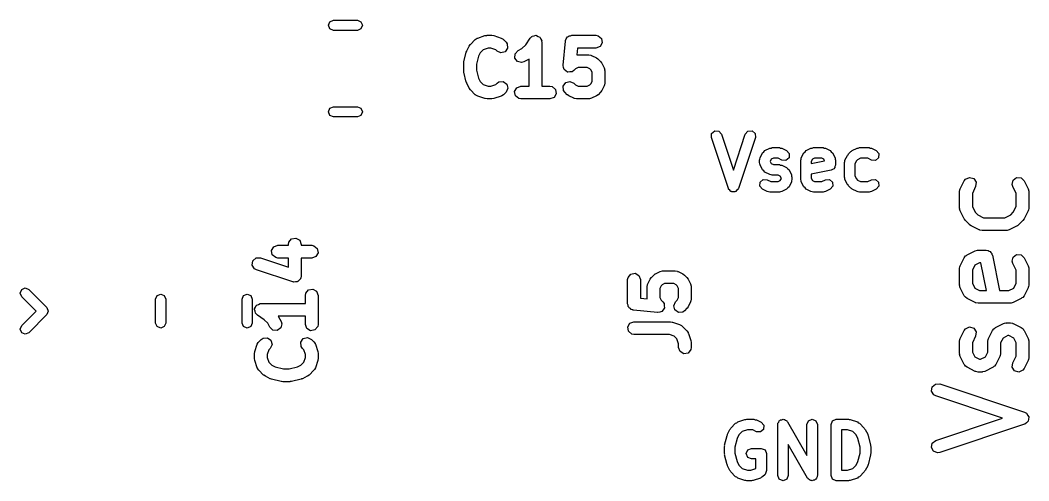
# Model space of a CAD drawing. Extents: x 83.3 to 116.7, y -117 to -83.4.
# Drawn here: x 104.83 to 116.73, y -102 to -96.57 of the extents above; entities that cross this region are included whole.
import ezdxf

# ---------------------------------------------------------------- set-up
doc = ezdxf.new("R2010")
doc.units = 0
doc.layers.add('BLACK', color=7, linetype='CONTINUOUS')

msp = doc.modelspace()

# ---------------------------------------------------------------- linework, layer by layer
at = {"layer": 'BLACK', "linetype": 'CONTINUOUS'}
for p, q in [((108.486, -96.5909), (108.528, -96.5734)), ((108.528, -96.5734), (108.809, -96.5734)), ((108.809, -96.5734), (108.852, -96.5909)), ((108.468, -96.6334), (108.486, -96.5909)), ((108.486, -96.6758), (108.468, -96.6334)), ((108.528, -96.6934), (108.486, -96.6758)), ((108.809, -96.6934), (108.528, -96.6934)), ((108.852, -96.6758), (108.809, -96.6934)), ((108.852, -96.5909), (108.869, -96.6334)), ((108.869, -96.6334), (108.852, -96.6758)), ((110.142, -96.8591), (110.199, -96.802)), ((110.199, -96.802), (110.22, -96.787)), ((110.22, -96.787), (110.225, -96.7866)), ((110.225, -96.7866), (110.228, -96.7839)), ((110.228, -96.7839), (110.314, -96.7553)), ((110.314, -96.7553), (110.336, -96.752)), ((110.336, -96.752), (110.338, -96.7514)), ((110.338, -96.7514), (110.395, -96.7514)), ((110.395, -96.7514), (110.417, -96.7553)), ((110.417, -96.7553), (110.418, -96.7553)), ((110.418, -96.7553), (110.504, -96.7839)), ((110.504, -96.7839), (110.527, -96.7963)), ((110.527, -96.7963), (110.529, -96.8001)), ((110.529, -96.8001), (110.533, -96.802)), ((110.533, -96.802), (110.562, -96.8306)), ((110.794, -96.8644), (110.847, -96.7848)), ((110.847, -96.7848), (110.865, -96.766)), ((110.865, -96.766), (110.869, -96.7648)), ((110.869, -96.7648), (110.871, -96.7615)), ((110.871, -96.7615), (110.893, -96.7577)), ((110.893, -96.7577), (110.914, -96.7516)), ((110.914, -96.7516), (110.918, -96.7533)), ((110.918, -96.7533), (110.922, -96.7526)), ((110.922, -96.7526), (110.941, -96.7635)), ((110.941, -96.7635), (110.961, -96.7722)), ((110.961, -96.7722), (110.963, -96.7761)), ((110.963, -96.7761), (110.966, -96.7782)), ((110.966, -96.7782), (110.974, -96.7987)), ((110.974, -96.7987), (110.983, -96.8182)), ((111.263, -96.819), (111.264, -96.8152)), ((111.264, -96.8134), (111.265, -96.8107)), ((111.264, -96.8152), (111.264, -96.8134)), ((111.265, -96.8107), (111.27, -96.7939)), ((111.27, -96.7939), (111.281, -96.7828)), ((111.281, -96.7828), (111.289, -96.769)), ((111.289, -96.769), (111.299, -96.7654)), ((111.299, -96.7654), (111.307, -96.7581)), ((111.307, -96.7581), (111.323, -96.7569)), ((111.323, -96.7569), (111.338, -96.7514)), ((111.338, -96.7514), (111.623, -96.7514)), ((111.623, -96.7514), (111.649, -96.756)), ((111.649, -96.756), (111.688, -96.7889)), ((111.688, -96.7889), (111.697, -96.8395)), ((110.099, -96.9358), (110.128, -96.8786)), ((110.099, -96.9393), (110.099, -96.9358)), ((110.128, -96.8786), (110.141, -96.8606)), ((110.141, -96.8606), (110.142, -96.8591)), ((110.292, -96.9206), (110.256, -96.9566)), ((110.35, -96.9014), (110.292, -96.9206)), ((110.382, -96.9014), (110.35, -96.9014)), ((110.44, -96.9206), (110.382, -96.9014)), ((110.456, -96.9366), (110.44, -96.9206)), ((110.581, -96.903), (110.552, -96.945)), ((110.562, -96.8306), (110.577, -96.8519)), ((110.577, -96.8519), (110.581, -96.903)), ((110.669, -96.968), (110.704, -96.9308)), ((110.704, -96.9308), (110.75, -96.9077)), ((110.75, -96.9077), (110.794, -96.8644)), ((110.983, -96.8182), (110.982, -96.8224)), ((110.982, -96.8224), (110.984, -96.8264)), ((110.984, -96.8264), (110.984, -97.3514)), ((111.234, -97.1047), (111.263, -96.819)), ((111.405, -96.9014), (111.398, -96.98)), ((111.623, -96.9014), (111.405, -96.9014)), ((111.671, -96.8839), (111.623, -96.9014)), ((111.697, -96.8395), (111.671, -96.8839)), ((110.065, -97.0654), (110.093, -96.9511)), ((110.093, -96.9511), (110.099, -96.9393)), ((110.237, -96.9955), (110.213, -97.0928)), ((110.256, -96.9566), (110.237, -96.9955)), ((110.502, -96.9583), (110.456, -96.9366)), ((110.552, -96.945), (110.502, -96.9583)), ((110.666, -97.0193), (110.669, -96.968)), ((110.696, -97.0605), (110.666, -97.0193)), ((110.828, -97.0364), (110.771, -97.065)), ((110.829, -97.0352), (110.828, -97.0364)), ((110.834, -97.032), (110.829, -97.0352)), ((110.834, -97.3514), (110.834, -97.032)), ((111.398, -96.98), (111.538, -96.98)), ((111.538, -96.98), (111.563, -96.9845)), ((111.563, -96.9845), (111.567, -96.9874)), ((111.567, -96.9874), (111.571, -96.9879)), ((111.571, -96.9879), (111.628, -97.0165)), ((111.628, -97.0165), (111.646, -97.0299)), ((111.646, -97.0299), (111.648, -97.0305)), ((111.648, -97.0305), (111.676, -97.0591)), ((110.063, -97.0836), (110.065, -97.0688)), ((110.063, -97.1693), (110.063, -97.0836)), ((110.064, -97.1726), (110.063, -97.1693)), ((110.065, -97.1875), (110.064, -97.1726)), ((110.065, -97.0688), (110.065, -97.0654)), ((110.213, -97.0928), (110.213, -97.1601)), ((110.213, -97.1601), (110.237, -97.2574)), ((110.746, -97.0724), (110.696, -97.0605)), ((110.771, -97.065), (110.746, -97.0724)), ((111.234, -97.1052), (111.234, -97.1047)), ((111.234, -97.1056), (111.234, -97.1052)), ((111.241, -97.13), (111.234, -97.1056)), ((111.247, -97.1544), (111.241, -97.13)), ((111.247, -97.1547), (111.247, -97.1544)), ((111.248, -97.1552), (111.247, -97.1547)), ((111.268, -97.1696), (111.248, -97.1552)), ((111.289, -97.1844), (111.268, -97.1696)), ((111.362, -97.1652), (111.341, -97.1801)), ((111.382, -97.1452), (111.362, -97.1652)), ((111.412, -97.13), (111.382, -97.1452)), ((111.52, -97.13), (111.412, -97.13)), ((111.55, -97.1452), (111.52, -97.13)), ((111.562, -97.1566), (111.55, -97.1452)), ((111.577, -97.187), (111.562, -97.1566)), ((111.676, -97.0591), (111.689, -97.0775)), ((111.689, -97.0775), (111.69, -97.0786)), ((111.69, -97.0786), (111.719, -97.1358)), ((111.719, -97.1358), (111.726, -97.1607)), ((111.726, -97.1607), (111.725, -97.1651)), ((111.725, -97.1651), (111.727, -97.1693)), ((111.727, -97.1693), (111.727, -97.3122)), ((110.093, -97.3018), (110.065, -97.1875)), ((110.237, -97.2574), (110.256, -97.2963)), ((111.29, -97.1846), (111.289, -97.1843)), ((111.289, -97.1843), (111.289, -97.1844)), ((111.315, -97.1824), (111.29, -97.1846)), ((111.34, -97.1805), (111.315, -97.1824)), ((111.341, -97.1801), (111.34, -97.1802)), ((111.34, -97.1802), (111.34, -97.1805)), ((111.577, -97.2944), (111.577, -97.187)), ((110.095, -97.3047), (110.093, -97.3018)), ((110.099, -97.3171), (110.095, -97.3047)), ((110.128, -97.3743), (110.099, -97.3171)), ((110.129, -97.3754), (110.128, -97.3743)), ((110.142, -97.3938), (110.129, -97.3754)), ((110.199, -97.4509), (110.142, -97.3938)), ((110.256, -97.2963), (110.292, -97.3323)), ((110.292, -97.3323), (110.35, -97.3514)), ((110.35, -97.3514), (110.382, -97.3514)), ((110.382, -97.3514), (110.44, -97.3323)), ((110.44, -97.3323), (110.456, -97.3163)), ((110.456, -97.3163), (110.477, -97.3013)), ((110.477, -97.3013), (110.528, -97.2969)), ((110.528, -97.2969), (110.57, -97.3263)), ((110.584, -97.3758), (110.562, -97.4223)), ((110.57, -97.3263), (110.584, -97.3758)), ((110.664, -97.4134), (110.689, -97.369)), ((110.689, -97.369), (110.738, -97.3514)), ((110.738, -97.3514), (110.834, -97.3514)), ((110.984, -97.3514), (111.08, -97.3514)), ((111.08, -97.3514), (111.106, -97.356)), ((111.106, -97.356), (111.145, -97.3889)), ((111.145, -97.3889), (111.154, -97.4395)), ((111.237, -97.3499), (111.266, -97.3079)), ((111.241, -97.401), (111.237, -97.3499)), ((111.256, -97.4223), (111.241, -97.401)), ((111.266, -97.3079), (111.315, -97.2946)), ((111.315, -97.2946), (111.362, -97.3163)), ((111.362, -97.3163), (111.382, -97.3362)), ((111.382, -97.3362), (111.412, -97.3514)), ((111.412, -97.3514), (111.52, -97.3514)), ((111.52, -97.3514), (111.55, -97.3362)), ((111.55, -97.3362), (111.562, -97.3249)), ((111.562, -97.3249), (111.577, -97.2944)), ((111.69, -97.4028), (111.677, -97.4208)), ((111.719, -97.3457), (111.69, -97.4028)), ((111.722, -97.3378), (111.719, -97.3412)), ((111.719, -97.3412), (111.719, -97.3457)), ((111.727, -97.3122), (111.722, -97.3378)), ((110.203, -97.4528), (110.199, -97.4509)), ((110.205, -97.4566), (110.203, -97.4528)), ((110.228, -97.469), (110.205, -97.4566)), ((110.314, -97.4976), (110.228, -97.469)), ((110.315, -97.4975), (110.314, -97.4976)), ((110.338, -97.5014), (110.315, -97.4975)), ((110.395, -97.5014), (110.338, -97.5014)), ((110.396, -97.5009), (110.395, -97.5014)), ((110.418, -97.4976), (110.396, -97.5009)), ((110.504, -97.469), (110.418, -97.4976)), ((110.508, -97.4662), (110.504, -97.469)), ((110.512, -97.4658), (110.508, -97.4662)), ((110.533, -97.4509), (110.512, -97.4658)), ((110.562, -97.4223), (110.533, -97.4509)), ((110.673, -97.4639), (110.664, -97.4134)), ((110.712, -97.4969), (110.673, -97.4639)), ((110.738, -97.5014), (110.712, -97.4969)), ((111.08, -97.5014), (110.738, -97.5014)), ((111.129, -97.4839), (111.08, -97.5014)), ((111.154, -97.4395), (111.129, -97.4839)), ((111.284, -97.4509), (111.256, -97.4223)), ((111.286, -97.4516), (111.284, -97.4509)), ((111.304, -97.465), (111.286, -97.4516)), ((111.361, -97.4935), (111.304, -97.465)), ((111.366, -97.494), (111.361, -97.4935)), ((111.369, -97.4969), (111.366, -97.494)), ((111.395, -97.5014), (111.369, -97.4969)), ((111.538, -97.5014), (111.395, -97.5014)), ((111.542, -97.4999), (111.538, -97.5014)), ((111.546, -97.5009), (111.542, -97.4999)), ((111.571, -97.4935), (111.546, -97.5009)), ((111.628, -97.465), (111.571, -97.4935)), ((111.629, -97.4638), (111.628, -97.465)), ((111.648, -97.4509), (111.629, -97.4638)), ((111.676, -97.4223), (111.648, -97.4509)), ((111.677, -97.4208), (111.676, -97.4223)), ((108.468, -97.6534), (108.486, -97.6109)), ((108.486, -97.6109), (108.528, -97.5934)), ((108.528, -97.5934), (108.809, -97.5934)), ((108.809, -97.5934), (108.852, -97.6109)), ((108.852, -97.6109), (108.869, -97.6534)), ((108.486, -97.6958), (108.468, -97.6534)), ((108.528, -97.7134), (108.486, -97.6958)), ((108.809, -97.7134), (108.528, -97.7134)), ((108.852, -97.6958), (108.809, -97.7134)), ((108.869, -97.6534), (108.852, -97.6958)), ((112.987, -97.9085), (113.023, -97.8771)), ((113.023, -97.8771), (113.071, -97.8805)), ((113.071, -97.8805), (113.102, -97.9167)), ((113.384, -97.9167), (113.415, -97.8805)), ((113.415, -97.8805), (113.463, -97.8771)), ((113.463, -97.8771), (113.499, -97.9085)), ((112.984, -97.9562), (112.987, -97.9085)), ((113.184, -98.5562), (112.984, -97.9562)), ((113.102, -97.9167), (113.243, -98.3388)), ((113.243, -98.3388), (113.384, -97.9167)), ((113.502, -97.9562), (113.302, -98.5562)), ((113.499, -97.9085), (113.502, -97.9562)), ((113.587, -98.137), (113.602, -98.1241)), ((113.602, -98.1241), (113.615, -98.1091)), ((113.615, -98.1091), (113.672, -98.0805)), ((113.672, -98.0805), (113.687, -98.0795)), ((113.687, -98.0795), (113.7, -98.0739)), ((113.7, -98.0739), (113.786, -98.0739)), ((113.786, -98.0739), (113.799, -98.0795)), ((113.799, -98.0795), (113.814, -98.0805)), ((113.814, -98.0805), (113.871, -98.1091)), ((113.871, -98.1091), (113.902, -98.1452)), ((114.073, -98.137), (114.088, -98.1241)), ((114.088, -98.1241), (114.101, -98.1091)), ((114.101, -98.1091), (114.158, -98.0805)), ((114.158, -98.0805), (114.172, -98.0795)), ((114.172, -98.0795), (114.186, -98.0739)), ((114.186, -98.0739), (114.3, -98.0739)), ((114.3, -98.0739), (114.313, -98.0795)), ((114.313, -98.0795), (114.328, -98.0805)), ((114.328, -98.0805), (114.385, -98.1091)), ((114.385, -98.1091), (114.398, -98.1241)), ((114.398, -98.1241), (114.413, -98.137)), ((114.599, -98.1494), (114.627, -98.1208)), ((114.627, -98.1208), (114.637, -98.1169)), ((114.637, -98.1169), (114.643, -98.1091)), ((114.643, -98.1091), (114.701, -98.0805)), ((114.701, -98.0805), (114.715, -98.0795)), ((114.715, -98.0795), (114.729, -98.0739)), ((114.729, -98.0739), (114.843, -98.0739)), ((114.843, -98.0739), (114.856, -98.0795)), ((114.856, -98.0795), (114.871, -98.0805)), ((114.871, -98.0805), (114.928, -98.1091)), ((114.928, -98.1091), (114.959, -98.1452)), ((113.552, -98.2221), (113.557, -98.2087)), ((113.552, -98.2507), (113.552, -98.2221)), ((113.557, -98.2087), (113.558, -98.1942)), ((113.558, -98.1942), (113.587, -98.137)), ((113.689, -98.2116), (113.677, -98.2364)), ((113.677, -98.2364), (113.689, -98.2613)), ((113.715, -98.1989), (113.689, -98.2116)), ((113.771, -98.1989), (113.715, -98.1989)), ((113.815, -98.2209), (113.771, -98.1989)), ((113.863, -98.2243), (113.815, -98.2209)), ((113.899, -98.193), (113.863, -98.2243)), ((113.902, -98.1452), (113.899, -98.193)), ((114.037, -98.2221), (114.043, -98.2087)), ((114.037, -98.4507), (114.037, -98.2221)), ((114.043, -98.2087), (114.044, -98.1942)), ((114.044, -98.1942), (114.073, -98.137)), ((114.175, -98.2116), (114.162, -98.2369)), ((114.162, -98.2602), (114.319, -98.2289)), ((114.162, -98.2369), (114.162, -98.2602)), ((114.2, -98.1989), (114.175, -98.2116)), ((114.285, -98.1989), (114.2, -98.1989)), ((114.311, -98.2116), (114.285, -98.1989)), ((114.319, -98.2289), (114.311, -98.2116)), ((114.413, -98.137), (114.442, -98.1942)), ((114.442, -98.1942), (114.443, -98.2087)), ((114.443, -98.2087), (114.448, -98.2221)), ((114.448, -98.2221), (114.448, -98.2793)), ((114.552, -98.2507), (114.557, -98.2373)), ((114.557, -98.2373), (114.558, -98.2228)), ((114.558, -98.2228), (114.587, -98.1656)), ((114.587, -98.1656), (114.595, -98.1589)), ((114.595, -98.1589), (114.599, -98.1494)), ((114.694, -98.2306), (114.677, -98.2655)), ((114.708, -98.2164), (114.694, -98.2306)), ((114.743, -98.1989), (114.708, -98.2164)), ((114.828, -98.1989), (114.743, -98.1989)), ((114.872, -98.2209), (114.828, -98.1989)), ((114.92, -98.2243), (114.872, -98.2209)), ((114.956, -98.193), (114.92, -98.2243)), ((114.959, -98.1452), (114.956, -98.193)), ((113.557, -98.2642), (113.552, -98.2507)), ((113.558, -98.2787), (113.557, -98.2642)), ((113.587, -98.3358), (113.558, -98.2787)), ((113.602, -98.3488), (113.587, -98.3358)), ((113.615, -98.3638), (113.602, -98.3488)), ((113.689, -98.2613), (113.715, -98.2739)), ((113.715, -98.2739), (113.786, -98.2739)), ((113.786, -98.2739), (113.799, -98.2795)), ((113.799, -98.2795), (113.814, -98.2805)), ((113.814, -98.2805), (113.871, -98.3091)), ((113.871, -98.3091), (113.884, -98.3241)), ((113.884, -98.3241), (113.899, -98.337)), ((113.899, -98.337), (113.927, -98.3942)), ((114.398, -98.3406), (114.162, -98.3877)), ((114.413, -98.3304), (114.398, -98.3406)), ((114.43, -98.3235), (114.413, -98.3304)), ((114.432, -98.3175), (114.43, -98.3235)), ((114.438, -98.314), (114.432, -98.3175)), ((114.441, -98.2961), (114.438, -98.314)), ((114.448, -98.2793), (114.441, -98.2961)), ((114.552, -98.4221), (114.552, -98.2507)), ((114.677, -98.2655), (114.677, -98.4074)), ((113.555, -98.5276), (113.558, -98.4799)), ((113.558, -98.4799), (113.595, -98.4486)), ((113.595, -98.4486), (113.642, -98.452)), ((113.672, -98.3923), (113.615, -98.3638)), ((113.642, -98.452), (113.686, -98.4739)), ((113.687, -98.3934), (113.672, -98.3923)), ((113.686, -98.4739), (113.771, -98.4739)), ((113.7, -98.3989), (113.687, -98.3934)), ((113.771, -98.3989), (113.7, -98.3989)), ((113.796, -98.4116), (113.771, -98.3989)), ((113.771, -98.4739), (113.796, -98.4613)), ((113.809, -98.4364), (113.796, -98.4116)), ((113.796, -98.4613), (113.809, -98.4364)), ((113.927, -98.4787), (113.899, -98.5358)), ((113.927, -98.3942), (113.928, -98.4087)), ((113.928, -98.4642), (113.927, -98.4787)), ((113.928, -98.4087), (113.934, -98.4221)), ((113.934, -98.4507), (113.928, -98.4642)), ((113.934, -98.4221), (113.934, -98.4507)), ((114.043, -98.4642), (114.037, -98.4507)), ((114.044, -98.4787), (114.043, -98.4642)), ((114.073, -98.5358), (114.044, -98.4787)), ((114.162, -98.3877), (114.162, -98.436)), ((114.162, -98.436), (114.175, -98.4613)), ((114.175, -98.4613), (114.2, -98.4739)), ((114.2, -98.4739), (114.285, -98.4739)), ((114.285, -98.4739), (114.329, -98.452)), ((114.329, -98.452), (114.377, -98.4486)), ((114.377, -98.4486), (114.413, -98.4799)), ((114.413, -98.4799), (114.416, -98.5276)), ((114.557, -98.4356), (114.552, -98.4221)), ((114.558, -98.4501), (114.557, -98.4356)), ((114.587, -98.5072), (114.558, -98.4501)), ((114.677, -98.4074), (114.694, -98.4423)), ((114.694, -98.4423), (114.708, -98.4565)), ((114.708, -98.4565), (114.743, -98.4739)), ((114.743, -98.4739), (114.828, -98.4739)), ((114.828, -98.4739), (114.872, -98.452)), ((114.872, -98.452), (114.92, -98.4486)), ((114.92, -98.4486), (114.956, -98.4799)), ((114.956, -98.4799), (114.959, -98.5276)), ((115.919, -98.5617), (115.966, -98.4665)), ((115.966, -98.4665), (115.982, -98.4455)), ((115.982, -98.4455), (116.029, -98.4251)), ((116.029, -98.4251), (116.078, -98.4398)), ((116.078, -98.4398), (116.106, -98.4826)), ((116.53, -98.5086), (116.542, -98.4587)), ((116.542, -98.4587), (116.583, -98.4281)), ((116.583, -98.4281), (116.635, -98.4312)), ((116.635, -98.4312), (116.672, -98.4665)), ((116.672, -98.4665), (116.719, -98.5617)), ((113.187, -98.5597), (113.184, -98.5562)), ((113.187, -98.5644), (113.187, -98.5597)), ((113.202, -98.5774), (113.187, -98.5644)), ((113.215, -98.5923), (113.202, -98.5774)), ((113.22, -98.5927), (113.215, -98.5923)), ((113.223, -98.5957), (113.22, -98.5927)), ((113.243, -98.5943), (113.223, -98.5957)), ((113.263, -98.5957), (113.243, -98.5943)), ((113.266, -98.5927), (113.263, -98.5957)), ((113.271, -98.5923), (113.266, -98.5927)), ((113.284, -98.5774), (113.271, -98.5923)), ((113.299, -98.5644), (113.284, -98.5774)), ((113.302, -98.5562), (113.299, -98.5597)), ((113.299, -98.5597), (113.299, -98.5644)), ((113.586, -98.5638), (113.555, -98.5276)), ((113.643, -98.5923), (113.586, -98.5638)), ((113.658, -98.5934), (113.643, -98.5923)), ((113.671, -98.5989), (113.658, -98.5934)), ((113.786, -98.5989), (113.671, -98.5989)), ((113.799, -98.5934), (113.786, -98.5989)), ((113.814, -98.5923), (113.799, -98.5934)), ((113.871, -98.5638), (113.814, -98.5923)), ((113.884, -98.5488), (113.871, -98.5638)), ((113.899, -98.5358), (113.884, -98.5488)), ((114.088, -98.5488), (114.073, -98.5358)), ((114.101, -98.5638), (114.088, -98.5488)), ((114.158, -98.5923), (114.101, -98.5638)), ((114.172, -98.5934), (114.158, -98.5923)), ((114.186, -98.5989), (114.172, -98.5934)), ((114.3, -98.5989), (114.186, -98.5989)), ((114.313, -98.5934), (114.3, -98.5989)), ((114.328, -98.5923), (114.313, -98.5934)), ((114.385, -98.5638), (114.328, -98.5923)), ((114.416, -98.5276), (114.385, -98.5638)), ((114.595, -98.514), (114.587, -98.5072)), ((114.599, -98.5235), (114.595, -98.514)), ((114.627, -98.552), (114.599, -98.5235)), ((114.637, -98.556), (114.627, -98.552)), ((114.643, -98.5638), (114.637, -98.556)), ((114.701, -98.5923), (114.643, -98.5638)), ((114.715, -98.5934), (114.701, -98.5923)), ((114.729, -98.5989), (114.715, -98.5934)), ((114.843, -98.5989), (114.729, -98.5989)), ((114.856, -98.5934), (114.843, -98.5989)), ((114.871, -98.5923), (114.856, -98.5934)), ((114.928, -98.5638), (114.871, -98.5923)), ((114.959, -98.5276), (114.928, -98.5638)), ((115.911, -98.5952), (115.915, -98.5696)), ((115.911, -98.7857), (115.911, -98.5952)), ((115.915, -98.5696), (115.918, -98.5662)), ((115.918, -98.5662), (115.919, -98.5617)), ((116.1, -98.5335), (116.061, -98.6129)), ((116.106, -98.4826), (116.1, -98.5335)), ((116.538, -98.5335), (116.53, -98.5086)), ((116.577, -98.6129), (116.538, -98.5335)), ((116.719, -98.5617), (116.727, -98.5867)), ((116.727, -98.5867), (116.726, -98.591)), ((116.726, -98.591), (116.727, -98.5952)), ((116.727, -98.5952), (116.727, -98.7857)), ((116.061, -98.6129), (116.061, -98.768)), ((116.577, -98.768), (116.577, -98.6129)), ((115.912, -98.7899), (115.911, -98.7857)), ((115.911, -98.7943), (115.912, -98.7899)), ((115.919, -98.8193), (115.911, -98.7943)), ((115.966, -98.9145), (115.919, -98.8193)), ((116.061, -98.768), (116.095, -98.8365)), ((116.095, -98.8365), (116.125, -98.8669)), ((116.513, -98.8669), (116.543, -98.8365)), ((116.543, -98.8365), (116.577, -98.768)), ((116.719, -98.8193), (116.672, -98.9145)), ((116.72, -98.8148), (116.719, -98.8193)), ((116.723, -98.8114), (116.72, -98.8148)), ((116.727, -98.7857), (116.723, -98.8114)), ((115.967, -98.9156), (115.966, -98.9145)), ((115.98, -98.934), (115.967, -98.9156)), ((116.028, -98.9816), (115.98, -98.934)), ((116.125, -98.8669), (116.194, -98.9012)), ((116.194, -98.9012), (116.444, -98.9012)), ((116.444, -98.9012), (116.513, -98.8669)), ((116.658, -98.934), (116.61, -98.9816)), ((116.672, -98.9145), (116.658, -98.9325)), ((116.658, -98.9325), (116.658, -98.934)), ((116.029, -98.9823), (116.028, -98.9816)), ((116.047, -98.9957), (116.029, -98.9823)), ((116.143, -99.0433), (116.047, -98.9957)), ((116.147, -99.0438), (116.143, -99.0433)), ((116.151, -99.0467), (116.147, -99.0438)), ((116.176, -99.0512), (116.151, -99.0467)), ((116.462, -99.0512), (116.176, -99.0512)), ((116.466, -99.0497), (116.462, -99.0512)), ((116.47, -99.0507), (116.466, -99.0497)), ((116.495, -99.0433), (116.47, -99.0507)), ((116.591, -98.9957), (116.495, -99.0433)), ((116.592, -98.9945), (116.591, -98.9957)), ((116.61, -98.9816), (116.592, -98.9945)), ((107.996, -99.2143), (108.001, -99.1886)), ((108.001, -99.1886), (108.034, -99.1493)), ((108.034, -99.1493), (108.084, -99.1404)), ((108.084, -99.1404), (108.129, -99.1661)), ((108.129, -99.1661), (108.146, -99.2143)), ((107.798, -99.287), (107.823, -99.2425)), ((107.806, -99.3375), (107.798, -99.287)), ((107.823, -99.2425), (107.871, -99.225)), ((107.871, -99.225), (107.996, -99.225)), ((107.996, -99.225), (107.996, -99.2143)), ((108.146, -99.2143), (108.146, -99.225)), ((108.146, -99.225), (108.271, -99.225)), ((108.271, -99.225), (108.297, -99.2295)), ((108.297, -99.2295), (108.336, -99.2625)), ((108.345, -99.313), (108.32, -99.3575)), ((108.336, -99.2625), (108.345, -99.313)), ((116, -99.3377), (116.095, -99.2901)), ((116.095, -99.2901), (116.12, -99.2826)), ((116.12, -99.2826), (116.124, -99.2837)), ((116.124, -99.2837), (116.129, -99.2821)), ((116.129, -99.2821), (116.224, -99.2821)), ((116.224, -99.2821), (116.249, -99.2867)), ((116.249, -99.2867), (116.259, -99.2946)), ((116.259, -99.2946), (116.271, -99.2986)), ((116.271, -99.2986), (116.278, -99.3106)), ((116.278, -99.3106), (116.289, -99.3196)), ((107.569, -99.4579), (107.577, -99.4071)), ((107.577, -99.4071), (107.615, -99.3731)), ((107.615, -99.3731), (107.667, -99.3717)), ((107.667, -99.3717), (107.996, -99.4817)), ((107.846, -99.3705), (107.806, -99.3375)), ((107.871, -99.375), (107.846, -99.3705)), ((107.996, -99.375), (107.871, -99.375)), ((107.996, -99.4817), (107.996, -99.375)), ((108.271, -99.375), (108.146, -99.375)), ((108.146, -99.375), (108.146, -99.5857)), ((108.32, -99.3575), (108.271, -99.375)), ((115.919, -99.4665), (115.966, -99.3712)), ((115.966, -99.3712), (115.982, -99.3503)), ((115.982, -99.3503), (115.992, -99.3458)), ((115.992, -99.3458), (116, -99.3377)), ((116.146, -99.4321), (116.089, -99.4607)), ((116.162, -99.4321), (116.146, -99.4321)), ((116.228, -99.7583), (116.162, -99.4321)), ((116.289, -99.3196), (116.291, -99.3318)), ((116.291, -99.3318), (116.297, -99.3424)), ((116.297, -99.3424), (116.381, -99.7583)), ((116.53, -99.4133), (116.542, -99.3634)), ((116.538, -99.4383), (116.53, -99.4133)), ((116.542, -99.3634), (116.583, -99.3329)), ((116.583, -99.3329), (116.635, -99.3359)), ((116.635, -99.3359), (116.672, -99.3712)), ((116.672, -99.3712), (116.719, -99.4665)), ((107.596, -99.5016), (107.569, -99.4579)), ((107.619, -99.514), (107.596, -99.5016)), ((108.048, -99.6569), (107.619, -99.514)), ((112.324, -99.5615), (112.381, -99.5329)), ((112.381, -99.5329), (112.406, -99.5255)), ((112.406, -99.5255), (112.41, -99.5265)), ((112.41, -99.5265), (112.414, -99.525)), ((112.414, -99.525), (112.557, -99.525)), ((112.557, -99.525), (112.583, -99.5295)), ((112.583, -99.5295), (112.586, -99.5324)), ((112.586, -99.5324), (112.591, -99.5329)), ((112.591, -99.5329), (112.648, -99.5615)), ((115.911, -99.5), (115.915, -99.4743)), ((115.911, -99.6905), (115.911, -99.5)), ((115.915, -99.4743), (115.918, -99.4709)), ((115.918, -99.4709), (115.919, -99.4665)), ((116.089, -99.4607), (116.061, -99.5177)), ((116.061, -99.5177), (116.061, -99.6728)), ((116.577, -99.5177), (116.538, -99.4383)), ((116.577, -99.6728), (116.577, -99.5177)), ((116.719, -99.4665), (116.727, -99.4914)), ((116.727, -99.4914), (116.726, -99.4958)), ((116.726, -99.4958), (116.727, -99.5)), ((116.727, -99.5), (116.727, -99.6905)), ((108.053, -99.6567), (108.048, -99.6569)), ((108.058, -99.6596), (108.053, -99.6567)), ((108.079, -99.656), (108.058, -99.6596)), ((108.099, -99.6555), (108.079, -99.656)), ((108.103, -99.6517), (108.099, -99.6555)), ((108.109, -99.6507), (108.103, -99.6517)), ((108.122, -99.635), (108.109, -99.6507)), ((108.137, -99.6214), (108.122, -99.635)), ((108.138, -99.6158), (108.137, -99.6214)), ((108.142, -99.6114), (108.138, -99.6158)), ((108.146, -99.5857), (108.142, -99.6114)), ((111.996, -99.6286), (112.001, -99.6029)), ((111.996, -99.9143), (111.996, -99.6286)), ((112.001, -99.6029), (112.034, -99.5636)), ((112.034, -99.5636), (112.084, -99.5547)), ((112.084, -99.5547), (112.129, -99.5804)), ((112.129, -99.5804), (112.146, -99.6286)), ((112.146, -99.6286), (112.146, -99.8464)), ((112.233, -99.6807), (112.261, -99.6236)), ((112.261, -99.6236), (112.275, -99.6056)), ((112.275, -99.6056), (112.276, -99.6041)), ((112.276, -99.6041), (112.304, -99.5755)), ((112.304, -99.5755), (112.322, -99.5627)), ((112.322, -99.5627), (112.324, -99.5615)), ((112.648, -99.5615), (112.666, -99.5748)), ((112.666, -99.5748), (112.667, -99.5755)), ((112.667, -99.5755), (112.696, -99.6041)), ((112.696, -99.6041), (112.709, -99.6225)), ((112.709, -99.6225), (112.71, -99.6236)), ((112.71, -99.6236), (112.739, -99.6807)), ((104.833, -99.7879), (104.851, -99.7454)), ((104.851, -99.8303), (104.833, -99.7879)), ((104.851, -99.7454), (104.893, -99.7279)), ((104.893, -99.7279), (104.936, -99.7454)), ((104.936, -99.7454), (105.148, -99.9576)), ((108.196, -99.8143), (108.201, -99.7886)), ((108.201, -99.7886), (108.234, -99.7493)), ((108.234, -99.7493), (108.284, -99.7404)), ((108.284, -99.7404), (108.329, -99.7661)), ((108.329, -99.7661), (108.346, -99.8143)), ((112.225, -99.7143), (112.23, -99.6886)), ((112.225, -99.8543), (112.225, -99.7143)), ((112.23, -99.6886), (112.232, -99.6852)), ((112.232, -99.6852), (112.233, -99.6807)), ((112.39, -99.7016), (112.375, -99.732)), ((112.375, -99.732), (112.375, -99.8394)), ((112.402, -99.6902), (112.39, -99.7016)), ((112.432, -99.675), (112.402, -99.6902)), ((112.539, -99.675), (112.432, -99.675)), ((112.57, -99.6902), (112.539, -99.675)), ((112.581, -99.7016), (112.57, -99.6902)), ((112.596, -99.732), (112.581, -99.7016)), ((112.596, -99.8394), (112.596, -99.732)), ((112.739, -99.6807), (112.746, -99.7057)), ((112.746, -99.7057), (112.745, -99.7101)), ((112.745, -99.7101), (112.746, -99.7143)), ((112.746, -99.7143), (112.746, -99.8571)), ((115.912, -99.6947), (115.911, -99.6905)), ((115.911, -99.699), (115.912, -99.6947)), ((115.919, -99.724), (115.911, -99.699)), ((115.966, -99.8193), (115.919, -99.724)), ((116.061, -99.6728), (116.089, -99.7298)), ((116.089, -99.7298), (116.146, -99.7583)), ((116.146, -99.7583), (116.228, -99.7583)), ((116.381, -99.7583), (116.492, -99.7583)), ((116.492, -99.7583), (116.549, -99.7298)), ((116.549, -99.7298), (116.577, -99.6728)), ((116.719, -99.724), (116.672, -99.8193)), ((116.72, -99.7196), (116.719, -99.724)), ((116.723, -99.7161), (116.72, -99.7196)), ((116.727, -99.6905), (116.723, -99.7161)), ((105.02, -100), (104.851, -99.8303)), ((106.43, -99.8594), (106.448, -99.817)), ((106.43, -100.141), (106.43, -99.8594)), ((106.448, -99.817), (106.49, -99.7994)), ((106.49, -99.7994), (106.532, -99.817)), ((106.532, -99.817), (106.55, -99.8594)), ((106.55, -99.8594), (106.55, -100.141)), ((107.45, -99.8594), (107.468, -99.817)), ((107.45, -100.141), (107.45, -99.8594)), ((107.468, -99.817), (107.51, -99.7994)), ((107.51, -99.7994), (107.552, -99.817)), ((107.552, -99.817), (107.57, -99.8594)), ((107.57, -99.8594), (107.57, -100.141)), ((108.196, -99.9107), (108.196, -99.8143)), ((108.346, -99.8143), (108.346, -100.157)), ((112.146, -99.8464), (112.225, -99.8543)), ((112.375, -99.8394), (112.39, -99.8699)), ((112.39, -99.8699), (112.41, -99.8898)), ((112.41, -99.8898), (112.425, -99.9112)), ((112.54, -99.9363), (112.561, -99.8898)), ((112.561, -99.8898), (112.581, -99.8699)), ((112.581, -99.8699), (112.596, -99.8394)), ((112.739, -99.8907), (112.71, -99.9478)), ((112.742, -99.8828), (112.739, -99.8862)), ((112.739, -99.8862), (112.739, -99.8907)), ((112.746, -99.8571), (112.742, -99.8828)), ((115.974, -99.827), (115.966, -99.8193)), ((115.979, -99.8373), (115.974, -99.827)), ((116, -99.8528), (115.979, -99.8373)), ((116.095, -99.9004), (116, -99.8528)), ((116.099, -99.9009), (116.095, -99.9004)), ((116.103, -99.9038), (116.099, -99.9009)), ((116.129, -99.9083), (116.103, -99.9038)), ((116.51, -99.9083), (116.129, -99.9083)), ((116.514, -99.9068), (116.51, -99.9083)), ((116.518, -99.9078), (116.514, -99.9068)), ((116.543, -99.9004), (116.518, -99.9078)), ((116.638, -99.8528), (116.543, -99.9004)), ((116.646, -99.8446), (116.638, -99.8528)), ((116.656, -99.8402), (116.646, -99.8446)), ((116.672, -99.8193), (116.656, -99.8402)), ((104.851, -100.17), (105.02, -100)), ((105.148, -99.9576), (105.165, -100)), ((105.165, -100), (105.148, -100.042)), ((107.597, -99.9809), (107.598, -99.9769)), ((107.603, -100.002), (107.597, -99.9809)), ((107.598, -99.9727), (107.608, -99.9538)), ((107.598, -99.9769), (107.598, -99.9727)), ((107.606, -100.023), (107.603, -100.002)), ((107.61, -100.026), (107.606, -100.023)), ((107.608, -99.9538), (107.617, -99.9339)), ((107.611, -100.03), (107.61, -100.026)), ((107.617, -99.9339), (107.621, -99.932)), ((107.621, -99.932), (107.623, -99.9283)), ((107.623, -99.9283), (107.644, -99.9208)), ((107.644, -99.9208), (107.663, -99.9112)), ((107.663, -99.9112), (107.667, -99.9122)), ((107.667, -99.9122), (107.671, -99.9107)), ((107.671, -99.9107), (108.196, -99.9107)), ((112.002, -99.9293), (111.996, -99.9143)), ((112.003, -99.9451), (112.002, -99.9293)), ((112.01, -99.9526), (112.003, -99.9451)), ((112.014, -99.9625), (112.01, -99.9526)), ((112.028, -99.9705), (112.014, -99.9625)), ((112.039, -99.9819), (112.028, -99.9705)), ((112.056, -99.9866), (112.039, -99.9819)), ((112.058, -99.9881), (112.056, -99.9866)), ((112.06, -99.9878), (112.058, -99.9881)), ((112.064, -99.9889), (112.06, -99.9878)), ((112.35, -100.017), (112.064, -99.9889)), ((112.351, -100.018), (112.35, -100.017)), ((112.35, -100.017), (112.35, -100.017)), ((112.375, -100.011), (112.351, -100.018)), ((112.399, -100.005), (112.375, -100.011)), ((112.4, -100.004), (112.399, -100.005)), ((112.415, -99.9836), (112.4, -100.004)), ((112.4, -100.004), (112.4, -100.004)), ((112.429, -99.9632), (112.415, -99.9836)), ((112.425, -99.9112), (112.425, -99.9117)), ((112.425, -99.9117), (112.426, -99.912)), ((112.426, -99.912), (112.427, -99.9371)), ((112.427, -99.9371), (112.43, -99.9623)), ((112.43, -99.9623), (112.429, -99.9627)), ((112.429, -99.9627), (112.429, -99.9632)), ((112.553, -99.9859), (112.54, -99.9363)), ((112.595, -100.015), (112.553, -99.9859)), ((112.646, -100.011), (112.595, -100.015)), ((112.667, -99.9959), (112.646, -100.011)), ((112.696, -99.9673), (112.667, -99.9959)), ((112.697, -99.9658), (112.696, -99.9673)), ((112.71, -99.9478), (112.697, -99.9658)), ((105.148, -100.042), (104.936, -100.255)), ((106.448, -100.183), (106.43, -100.141)), ((106.55, -100.141), (106.532, -100.183)), ((107.468, -100.183), (107.45, -100.141)), ((107.57, -100.141), (107.552, -100.183)), ((107.63, -100.048), (107.611, -100.03)), ((107.709, -100.101), (107.63, -100.048)), ((107.753, -100.144), (107.709, -100.101)), ((107.776, -100.191), (107.753, -100.144)), ((108.196, -100.061), (107.877, -100.061)), ((107.877, -100.061), (107.88, -100.065)), ((107.88, -100.065), (107.881, -100.066)), ((107.881, -100.066), (107.91, -100.124)), ((107.91, -100.124), (107.917, -100.149)), ((108.196, -100.157), (108.196, -100.061)), ((111.998, -100.187), (112.023, -100.143)), ((112.023, -100.143), (112.071, -100.125)), ((112.071, -100.125), (112.5, -100.125)), ((112.5, -100.125), (112.522, -100.129)), ((112.522, -100.129), (112.524, -100.129)), ((112.524, -100.129), (112.609, -100.157)), ((116.333, -100.195), (116.428, -100.147)), ((116.428, -100.147), (116.453, -100.14)), ((116.453, -100.14), (116.458, -100.141)), ((116.458, -100.141), (116.462, -100.139)), ((116.462, -100.139), (116.51, -100.139)), ((116.51, -100.139), (116.535, -100.144)), ((116.535, -100.144), (116.539, -100.147)), ((116.539, -100.147), (116.543, -100.147)), ((116.543, -100.147), (116.638, -100.195)), ((104.833, -100.212), (104.851, -100.17)), ((104.851, -100.255), (104.833, -100.212)), ((104.893, -100.272), (104.851, -100.255)), ((104.936, -100.255), (104.893, -100.272)), ((106.49, -100.201), (106.448, -100.183)), ((106.532, -100.183), (106.49, -100.201)), ((107.51, -100.201), (107.468, -100.183)), ((107.552, -100.183), (107.51, -100.201)), ((107.813, -100.226), (107.776, -100.191)), ((107.864, -100.229), (107.813, -100.226)), ((107.905, -100.198), (107.864, -100.229)), ((107.917, -100.149), (107.905, -100.198)), ((108.214, -100.205), (108.196, -100.157)), ((108.258, -100.231), (108.214, -100.205)), ((108.309, -100.222), (108.258, -100.231)), ((108.342, -100.183), (108.309, -100.222)), ((108.346, -100.157), (108.342, -100.183)), ((112.006, -100.237), (111.998, -100.187)), ((112.046, -100.27), (112.006, -100.237)), ((112.609, -100.157), (112.632, -100.17)), ((112.632, -100.17), (112.635, -100.174)), ((112.635, -100.174), (112.639, -100.176)), ((112.639, -100.176), (112.696, -100.233)), ((112.696, -100.233), (112.711, -100.254)), ((112.711, -100.254), (112.711, -100.258)), ((112.711, -100.258), (112.714, -100.262)), ((112.714, -100.262), (112.743, -100.348)), ((115.919, -100.324), (115.966, -100.228)), ((115.966, -100.228), (115.982, -100.207)), ((115.982, -100.207), (116.029, -100.187)), ((116.029, -100.187), (116.078, -100.202)), ((116.078, -100.202), (116.106, -100.244)), ((116.106, -100.244), (116.1, -100.295)), ((116.252, -100.324), (116.3, -100.228)), ((116.3, -100.228), (116.315, -100.207)), ((116.315, -100.207), (116.325, -100.203)), ((116.325, -100.203), (116.333, -100.195)), ((116.638, -100.195), (116.659, -100.21)), ((116.659, -100.21), (116.664, -100.221)), ((116.664, -100.221), (116.672, -100.228)), ((116.672, -100.228), (116.719, -100.324)), ((107.629, -100.391), (107.641, -100.368)), ((107.641, -100.368), (107.645, -100.365)), ((107.645, -100.365), (107.647, -100.361)), ((107.647, -100.361), (107.676, -100.333)), ((107.676, -100.333), (107.697, -100.318)), ((107.697, -100.318), (107.748, -100.313)), ((107.748, -100.313), (107.79, -100.343)), ((107.79, -100.343), (107.803, -100.392)), ((108.142, -100.366), (108.171, -100.324)), ((108.146, -100.417), (108.142, -100.366)), ((108.171, -100.324), (108.221, -100.311)), ((108.221, -100.311), (108.267, -100.333)), ((108.267, -100.333), (108.296, -100.361)), ((108.296, -100.361), (108.311, -100.383)), ((108.311, -100.383), (108.311, -100.387)), ((112.071, -100.275), (112.046, -100.27)), ((112.488, -100.275), (112.071, -100.275)), ((112.545, -100.294), (112.488, -100.275)), ((112.577, -100.326), (112.545, -100.294)), ((112.596, -100.384), (112.577, -100.326)), ((112.596, -100.429), (112.596, -100.384)), ((112.743, -100.348), (112.746, -100.37)), ((112.746, -100.37), (112.746, -100.371)), ((112.746, -100.371), (112.746, -100.429)), ((115.911, -100.357), (115.915, -100.331)), ((115.911, -100.5), (115.911, -100.357)), ((115.915, -100.331), (115.918, -100.328)), ((115.918, -100.328), (115.919, -100.324)), ((116.1, -100.295), (116.061, -100.375)), ((116.061, -100.375), (116.061, -100.482)), ((116.244, -100.357), (116.249, -100.331)), ((116.244, -100.482), (116.244, -100.357)), ((116.249, -100.331), (116.251, -100.328)), ((116.251, -100.328), (116.252, -100.324)), ((116.423, -100.318), (116.394, -100.375)), ((116.394, -100.375), (116.394, -100.5)), ((116.48, -100.289), (116.423, -100.318)), ((116.492, -100.289), (116.48, -100.289)), ((116.549, -100.318), (116.492, -100.289)), ((116.577, -100.375), (116.549, -100.318)), ((116.577, -100.53), (116.577, -100.375)), ((116.719, -100.324), (116.727, -100.349)), ((116.727, -100.349), (116.726, -100.353)), ((116.726, -100.353), (116.727, -100.357)), ((116.727, -100.357), (116.727, -100.548)), ((107.596, -100.5), (107.6, -100.478)), ((107.596, -100.557), (107.596, -100.5)), ((107.6, -100.476), (107.629, -100.391)), ((107.6, -100.478), (107.6, -100.476)), ((107.766, -100.455), (107.746, -100.512)), ((107.782, -100.439), (107.766, -100.455)), ((107.803, -100.392), (107.782, -100.439)), ((108.161, -100.439), (108.146, -100.417)), ((108.177, -100.455), (108.161, -100.439)), ((108.196, -100.512), (108.177, -100.455)), ((108.311, -100.387), (108.314, -100.391)), ((108.314, -100.391), (108.343, -100.476)), ((108.343, -100.476), (108.346, -100.498)), ((108.346, -100.498), (108.346, -100.5)), ((108.346, -100.5), (108.346, -100.557)), ((112.614, -100.477), (112.596, -100.429)), ((112.658, -100.502), (112.614, -100.477)), ((112.709, -100.494), (112.658, -100.502)), ((112.742, -100.454), (112.709, -100.494)), ((112.746, -100.429), (112.742, -100.454)), ((115.912, -100.504), (115.911, -100.5)), ((115.911, -100.509), (115.912, -100.504)), ((116.061, -100.482), (116.089, -100.539)), ((116.216, -100.539), (116.244, -100.482)), ((116.394, -100.5), (116.39, -100.526)), ((107.597, -100.559), (107.596, -100.557)), ((107.6, -100.581), (107.597, -100.559)), ((107.629, -100.667), (107.6, -100.581)), ((107.746, -100.512), (107.746, -100.545)), ((107.746, -100.545), (107.766, -100.602)), ((107.766, -100.602), (107.802, -100.638)), ((108.141, -100.638), (108.177, -100.602)), ((108.177, -100.602), (108.196, -100.545)), ((108.196, -100.545), (108.196, -100.512)), ((108.343, -100.581), (108.314, -100.667)), ((108.346, -100.557), (108.343, -100.579)), ((108.343, -100.579), (108.343, -100.581)), ((115.919, -100.534), (115.911, -100.509)), ((115.966, -100.629), (115.919, -100.534)), ((116.089, -100.539), (116.146, -100.568)), ((116.146, -100.568), (116.158, -100.568)), ((116.158, -100.568), (116.216, -100.539)), ((116.386, -100.534), (116.339, -100.629)), ((116.387, -100.529), (116.386, -100.534)), ((116.39, -100.526), (116.387, -100.529)), ((116.532, -100.66), (116.538, -100.609)), ((116.538, -100.609), (116.577, -100.53)), ((116.719, -100.581), (116.672, -100.676)), ((116.72, -100.577), (116.719, -100.581)), ((116.723, -100.573), (116.72, -100.577)), ((116.727, -100.548), (116.723, -100.573)), ((107.632, -100.67), (107.629, -100.667)), ((107.632, -100.675), (107.632, -100.67)), ((107.647, -100.696), (107.632, -100.675)), ((107.704, -100.753), (107.647, -100.696)), ((107.802, -100.638), (107.84, -100.658)), ((107.84, -100.658), (107.938, -100.682)), ((107.938, -100.682), (108.005, -100.682)), ((108.005, -100.682), (108.102, -100.658)), ((108.102, -100.658), (108.141, -100.638)), ((108.296, -100.696), (108.239, -100.753)), ((108.298, -100.692), (108.296, -100.696)), ((108.302, -100.689), (108.298, -100.692)), ((108.314, -100.667), (108.302, -100.689)), ((115.974, -100.636), (115.966, -100.629)), ((115.979, -100.647), (115.974, -100.636)), ((116, -100.662), (115.979, -100.647)), ((116.095, -100.71), (116, -100.662)), ((116.099, -100.71), (116.095, -100.71)), ((116.103, -100.713), (116.099, -100.71)), ((116.129, -100.718), (116.103, -100.713)), ((116.176, -100.718), (116.129, -100.718)), ((116.18, -100.716), (116.176, -100.718)), ((116.185, -100.717), (116.18, -100.716)), ((116.21, -100.71), (116.185, -100.717)), ((116.305, -100.662), (116.21, -100.71)), ((116.313, -100.654), (116.305, -100.662)), ((116.323, -100.65), (116.313, -100.654)), ((116.339, -100.629), (116.323, -100.65)), ((116.56, -100.703), (116.532, -100.66)), ((116.609, -100.718), (116.56, -100.703)), ((116.656, -100.697), (116.609, -100.718)), ((116.672, -100.676), (116.656, -100.697)), ((107.706, -100.754), (107.704, -100.753)), ((107.724, -100.767), (107.706, -100.754)), ((107.781, -100.796), (107.724, -100.767)), ((107.784, -100.796), (107.781, -100.796)), ((107.796, -100.801), (107.784, -100.796)), ((107.91, -100.83), (107.796, -100.801)), ((107.914, -100.83), (107.91, -100.83)), ((107.929, -100.832), (107.914, -100.83)), ((108.014, -100.832), (107.929, -100.832)), ((108.018, -100.831), (108.014, -100.832)), ((108.032, -100.83), (108.018, -100.831)), ((108.147, -100.801), (108.032, -100.83)), ((108.15, -100.799), (108.147, -100.801)), ((108.162, -100.796), (108.15, -100.799)), ((108.219, -100.767), (108.162, -100.796)), ((108.22, -100.766), (108.219, -100.767)), ((108.239, -100.753), (108.22, -100.766)), ((115.586, -100.893), (115.625, -100.859)), ((115.625, -100.859), (115.676, -100.857)), ((115.676, -100.857), (116.676, -101.191)), ((115.579, -100.944), (115.586, -100.893)), ((115.606, -100.987), (115.579, -100.944)), ((115.629, -101), (115.606, -100.987)), ((116.415, -101.262), (115.629, -101)), ((116.676, -101.191), (116.699, -101.203)), ((116.699, -101.203), (116.7, -101.205)), ((116.7, -101.205), (116.702, -101.206)), ((116.702, -101.206), (116.713, -101.227)), ((113.213, -101.378), (113.27, -101.321)), ((113.27, -101.321), (113.284, -101.315)), ((113.284, -101.315), (113.295, -101.306)), ((113.295, -101.306), (113.38, -101.277)), ((113.38, -101.277), (113.39, -101.278)), ((113.39, -101.278), (113.4, -101.274)), ((113.4, -101.274), (113.486, -101.274)), ((113.486, -101.274), (113.499, -101.279)), ((113.499, -101.279), (113.514, -101.281)), ((113.514, -101.281), (113.571, -101.309)), ((113.571, -101.309), (113.602, -101.345)), ((113.766, -101.336), (113.769, -101.328)), ((113.766, -101.936), (113.766, -101.336)), ((113.768, -101.32), (113.778, -101.307)), ((113.769, -101.328), (113.768, -101.32)), ((113.778, -101.307), (113.784, -101.292)), ((113.784, -101.292), (113.792, -101.289)), ((113.792, -101.289), (113.798, -101.282)), ((113.798, -101.282), (113.814, -101.28)), ((113.814, -101.28), (113.829, -101.274)), ((113.829, -101.274), (113.837, -101.277)), ((113.837, -101.277), (113.845, -101.276)), ((113.845, -101.276), (113.858, -101.286)), ((113.858, -101.286), (113.873, -101.292)), ((113.873, -101.292), (113.876, -101.3)), ((113.876, -101.3), (113.883, -101.305)), ((113.883, -101.305), (114.109, -101.701)), ((114.109, -101.336), (114.127, -101.292)), ((114.109, -101.701), (114.109, -101.336)), ((114.127, -101.292), (114.171, -101.274)), ((114.171, -101.274), (114.216, -101.292)), ((114.216, -101.292), (114.234, -101.336)), ((114.234, -101.336), (114.234, -101.936)), ((114.395, -101.336), (114.413, -101.292)), ((114.395, -101.936), (114.395, -101.336)), ((114.413, -101.292), (114.457, -101.274)), ((114.457, -101.274), (114.6, -101.274)), ((114.6, -101.274), (114.61, -101.278)), ((114.61, -101.278), (114.62, -101.277)), ((114.62, -101.277), (114.705, -101.306)), ((114.705, -101.306), (114.716, -101.315)), ((114.716, -101.315), (114.73, -101.321)), ((114.73, -101.321), (114.787, -101.378)), ((115.629, -101.524), (116.415, -101.262)), ((116.676, -101.333), (115.676, -101.666)), ((116.678, -101.332), (116.676, -101.333)), ((116.68, -101.332), (116.678, -101.332)), ((116.698, -101.316), (116.68, -101.332)), ((116.716, -101.301), (116.698, -101.316)), ((116.713, -101.227), (116.726, -101.247)), ((116.717, -101.299), (116.716, -101.301)), ((116.718, -101.298), (116.717, -101.299)), ((116.722, -101.274), (116.718, -101.298)), ((116.727, -101.251), (116.722, -101.274)), ((116.726, -101.247), (116.726, -101.249)), ((116.726, -101.249), (116.727, -101.251)), ((113.172, -101.458), (113.173, -101.451)), ((113.173, -101.451), (113.201, -101.394)), ((113.201, -101.394), (113.209, -101.387)), ((113.209, -101.387), (113.213, -101.378)), ((113.348, -101.42), (113.309, -101.459)), ((113.41, -101.399), (113.348, -101.42)), ((113.471, -101.399), (113.41, -101.399)), ((113.515, -101.421), (113.471, -101.399)), ((113.563, -101.424), (113.515, -101.421)), ((113.599, -101.393), (113.563, -101.424)), ((113.602, -101.345), (113.599, -101.393)), ((114.52, -101.399), (114.52, -101.874)), ((114.59, -101.399), (114.52, -101.399)), ((114.652, -101.42), (114.59, -101.399)), ((114.691, -101.459), (114.652, -101.42)), ((114.787, -101.378), (114.791, -101.387)), ((114.791, -101.387), (114.799, -101.394)), ((114.799, -101.394), (114.827, -101.451)), ((114.827, -101.451), (114.828, -101.458)), ((113.139, -101.578), (113.168, -101.464)), ((113.168, -101.464), (113.172, -101.458)), ((113.288, -101.501), (113.262, -101.601)), ((113.309, -101.459), (113.288, -101.501)), ((114.117, -101.967), (113.891, -101.572)), ((113.891, -101.572), (113.891, -101.936)), ((114.712, -101.501), (114.691, -101.459)), ((114.737, -101.601), (114.712, -101.501)), ((114.828, -101.458), (114.832, -101.464)), ((114.832, -101.464), (114.861, -101.578)), ((115.578, -101.606), (115.588, -101.556)), ((115.588, -101.556), (115.629, -101.524)), ((113.137, -101.594), (113.141, -101.586)), ((113.137, -101.679), (113.137, -101.594)), ((113.141, -101.687), (113.137, -101.679)), ((113.141, -101.586), (113.139, -101.578)), ((113.139, -101.694), (113.141, -101.687)), ((113.262, -101.601), (113.262, -101.672)), ((113.262, -101.672), (113.288, -101.772)), ((113.395, -101.679), (113.413, -101.635)), ((113.413, -101.723), (113.395, -101.679)), ((113.413, -101.635), (113.457, -101.617)), ((113.457, -101.617), (113.571, -101.617)), ((113.571, -101.617), (113.616, -101.635)), ((113.616, -101.635), (113.634, -101.679)), ((113.634, -101.679), (113.634, -101.879)), ((114.712, -101.772), (114.737, -101.672)), ((114.737, -101.672), (114.737, -101.601)), ((114.861, -101.578), (114.859, -101.586)), ((114.859, -101.586), (114.862, -101.594)), ((114.862, -101.679), (114.859, -101.687)), ((114.859, -101.687), (114.861, -101.694)), ((114.862, -101.594), (114.862, -101.679)), ((115.603, -101.651), (115.578, -101.606)), ((115.65, -101.67), (115.603, -101.651)), ((115.676, -101.666), (115.65, -101.67)), ((113.168, -101.809), (113.139, -101.694)), ((113.172, -101.814), (113.168, -101.809)), ((113.288, -101.772), (113.309, -101.814)), ((113.457, -101.742), (113.413, -101.723)), ((113.509, -101.742), (113.457, -101.742)), ((113.509, -101.853), (113.509, -101.742)), ((114.691, -101.814), (114.712, -101.772)), ((114.832, -101.809), (114.828, -101.814)), ((114.861, -101.694), (114.832, -101.809)), ((113.173, -101.822), (113.172, -101.814)), ((113.201, -101.879), (113.173, -101.822)), ((113.209, -101.885), (113.201, -101.879)), ((113.213, -101.895), (113.209, -101.885)), ((113.27, -101.952), (113.213, -101.895)), ((113.309, -101.814), (113.348, -101.853)), ((113.348, -101.853), (113.41, -101.874)), ((113.41, -101.874), (113.447, -101.874)), ((113.447, -101.874), (113.509, -101.853)), ((113.616, -101.923), (113.587, -101.952)), ((113.63, -101.889), (113.616, -101.923)), ((113.634, -101.879), (113.63, -101.889)), ((114.52, -101.874), (114.59, -101.874)), ((114.59, -101.874), (114.652, -101.853)), ((114.652, -101.853), (114.691, -101.814)), ((114.787, -101.895), (114.73, -101.952)), ((114.791, -101.885), (114.787, -101.895)), ((114.799, -101.879), (114.791, -101.885)), ((114.827, -101.822), (114.799, -101.879)), ((114.828, -101.814), (114.827, -101.822)), ((113.284, -101.958), (113.27, -101.952)), ((113.295, -101.967), (113.284, -101.958)), ((113.38, -101.996), (113.295, -101.967)), ((113.39, -101.995), (113.38, -101.996)), ((113.4, -101.999), (113.39, -101.995)), ((113.457, -101.999), (113.4, -101.999)), ((113.467, -101.995), (113.457, -101.999)), ((113.477, -101.996), (113.467, -101.995)), ((113.563, -101.967), (113.477, -101.996)), ((113.574, -101.958), (113.563, -101.967)), ((113.587, -101.952), (113.574, -101.958)), ((113.784, -101.981), (113.766, -101.936)), ((113.829, -101.999), (113.784, -101.981)), ((113.873, -101.981), (113.829, -101.999)), ((113.891, -101.936), (113.873, -101.981)), ((114.124, -101.973), (114.117, -101.967)), ((114.127, -101.981), (114.124, -101.973)), ((114.142, -101.987), (114.127, -101.981)), ((114.155, -101.997), (114.142, -101.987)), ((114.163, -101.996), (114.155, -101.997)), ((114.171, -101.999), (114.163, -101.996)), ((114.186, -101.993), (114.171, -101.999)), ((114.202, -101.991), (114.186, -101.993)), ((114.208, -101.984), (114.202, -101.991)), ((114.216, -101.981), (114.208, -101.984)), ((114.222, -101.966), (114.216, -101.981)), ((114.232, -101.953), (114.222, -101.966)), ((114.234, -101.936), (114.231, -101.944)), ((114.231, -101.944), (114.232, -101.953)), ((114.413, -101.981), (114.395, -101.936)), ((114.457, -101.999), (114.413, -101.981)), ((114.6, -101.999), (114.457, -101.999)), ((114.61, -101.995), (114.6, -101.999)), ((114.62, -101.996), (114.61, -101.995)), ((114.705, -101.967), (114.62, -101.996)), ((114.716, -101.958), (114.705, -101.967)), ((114.73, -101.952), (114.716, -101.958))]:
    msp.add_line(p, q, dxfattribs=at)

doc.saveas('drawing.dxf')
